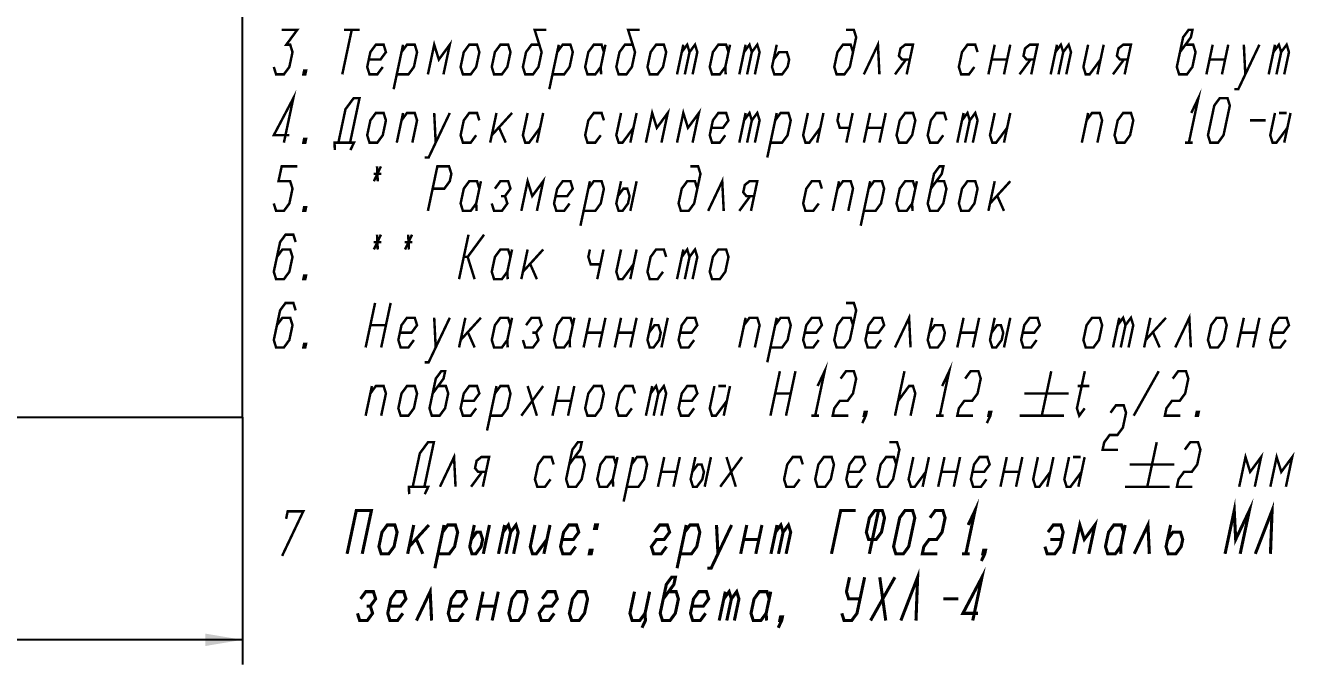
# Model space of a CAD drawing. Header units: millimetres. Extents: x 0 to 297, y 0 to 420.
# Drawn here: x 104 to 206.7, y 60 to 111.7 of the extents above; entities that cross this region are included whole.
import ezdxf

# ---------------------------------------------------------------- set-up
doc = ezdxf.new("R2010")
doc.units = ezdxf.units.MM
doc.header["$LTSCALE"] = 27.377778
doc.layers.get('0').update_dxf_attribs({"linetype": 'CONTINUOUS'})
doc.layers.add('ALL_DIMENSIONS', color=7, linetype='CONTINUOUS')
doc.styles.get("Standard").update_dxf_attribs({"font": 'txt', "width": 0.7})
doc.dimstyles.new('DIMSTYLE_3', dxfattribs={"dimtxt": 3.6, "dimasz": 3, "dimexe": 0.18, "dimexo": 0.0625, "dimgap": 0.09, "dimtad": 1, "dimdec": 4, "dimlfac": 4, "dimdsep": 46, "dimtxsty": 'Standard', "dimblk": '_FILLED', "dimblk1": '_FILLED', "dimblk2": '_FILLED', "dimcen": 0.09, "dimadec": 0, "dimazin": 0, "dimtp": 0.5, "dimtm": 0.5, "dimtfac": 1, "dimtdec": 4, "dimtofl": 0, "dimtmove": 0, "dimatfit": 3, "dimldrblk": '_FILLED', "dimfxl": 1, "dimtolj": 1, "dimarcsym": 0})

# ---------------------------------------------------------------- blocks, each defined once
blk = doc.blocks.new('_FILLED')
at = {"color": 0, "linetype": 'ByBlock'}
blk.add_solid([(0, 0), (-1, 0.167), (-1, -0.167)], dxfattribs=at)
blk = doc.blocks.new('*D6')
at = {"layer": 'ALL_DIMENSIONS', "color": 2, "linetype": 'Continuous'}
for p, q in [((46.6, 80.04), (46.6, 60.04)), ((121.6, 80.04), (121.6, 60.04)), ((46.6, 62.04), (84.1, 62.04)), ((121.6, 62.04), (84.1, 62.04))]:
    blk.add_line(p, q, dxfattribs=at)
at = {"layer": 'ALL_DIMENSIONS', "color": 2, "linetype": 'Continuous', "xscale": 3, "yscale": 3, "zscale": 3, "rotation": 180}
blk.add_blockref('_FILLED', (46.6, 62.04), dxfattribs=at)
at = {"layer": 'ALL_DIMENSIONS', "color": 2, "linetype": 'Continuous', "xscale": 3, "yscale": 3, "zscale": 3}
blk.add_blockref('_FILLED', (121.6, 62.04), dxfattribs=at)

msp = doc.modelspace()

# ---------------------------------------------------------------- linework, layer by layer
at = {"color": 7, "linetype": 'Continuous'}
for p, q in [((121.5967492, 80.0363752), (121.5967492, 155.0363752)), ((46.5967492, 80.0363752), (121.5967492, 80.0363752))]:
    msp.add_line(p, q, dxfattribs=at)
at = {"color": 2, "linetype": 'Continuous'}
for points, const_width in [([(124.7700608, 111.3654959), (126.0300608, 111.3654959), (125.1450043, 110.1654926), (125.4600043, 110.1654926), (125.6474609, 109.5654948), (125.3923893, 108.3654915), (124.9498611, 107.7654937), (124.3198611, 107.7654937), (124.1323893, 108.3654915)], 0.2), ([(130.4400608, 111.3654959), (129.6748611, 107.7654937)], 0.2), ([(129.8100608, 111.3654959), (131.0700608, 111.3654959)], 0.2), ([(145.6200043, 110.1654926), (144.9900043, 110.1654926), (144.5474609, 109.5654948), (144.2923893, 108.3654915), (144.4798611, 107.7654937), (145.1098611, 107.7654937), (145.5523893, 108.3654915), (145.8074609, 109.5654948), (145.2450608, 111.3654959), (146.1900608, 111.3654959)], 0.2), ([(153.1800043, 110.1654926), (152.5500043, 110.1654926), (152.1074609, 109.5654948), (151.8523893, 108.3654915), (152.0398611, 107.7654937), (152.6698611, 107.7654937), (153.1123893, 108.3654915), (153.3674609, 109.5654948), (152.8050608, 111.3654959), (153.7500608, 111.3654959)], 0.2), ([(171.0074609, 109.5654948), (170.8200043, 110.1654926), (170.1900043, 110.1654926), (169.7474609, 109.5654948), (169.4924045, 108.3654915), (169.6798611, 107.7654937), (170.3098611, 107.7654937), (170.7524045, 108.3654915), (171.2625174, 110.7654905), (171.0750608, 111.3654959), (170.4450608, 111.3654959)], 0.2), ([(197.4674609, 109.5654948), (198.3525174, 110.7654905), (198.4800608, 111.3654959), (198.1650608, 111.3654959), (197.7225174, 110.7654905), (197.2124045, 108.3654915), (197.3998611, 107.7654937), (198.0298611, 107.7654937), (198.4724045, 108.3654915), (198.7274609, 109.5654948), (198.5400043, 110.1654926), (197.9100043, 110.1654926)], 0.2), ([(131.8199327, 108.965497), (132.7649327, 108.965497), (133.2074609, 109.5654948), (133.0200043, 110.1654926), (132.3900043, 110.1654926), (131.9474609, 109.5654948), (131.6923893, 108.3654915), (131.8798611, 107.7654937), (132.5098611, 107.7654937), (132.9523893, 108.3654915)], 0.2), ([(133.8297895, 106.5654905), (134.5950043, 110.1654926)], 0.2), ([(134.0848611, 107.7654937), (135.0298611, 107.7654937), (135.4723893, 108.3654915), (135.7274609, 109.5654948), (135.5400043, 110.1654926), (134.9100043, 110.1654926), (134.4674609, 109.5654948)], 0.2), ([(136.6048611, 107.7654937), (137.1150043, 110.1654926), (137.4899327, 108.965497), (138.3750043, 110.1654926), (137.8648611, 107.7654937)], 0.2), ([(139.2523893, 108.3654915), (139.4398611, 107.7654937), (140.0698611, 107.7654937), (140.5123893, 108.3654915), (140.7674609, 109.5654948), (140.5800043, 110.1654926), (139.9500043, 110.1654926), (139.5074609, 109.5654948), (139.2523893, 108.3654915)], 0.2), ([(141.7723893, 108.3654915), (141.9598611, 107.7654937), (142.5898611, 107.7654937), (143.0323893, 108.3654915), (143.2874609, 109.5654948), (143.1000043, 110.1654926), (142.4700043, 110.1654926), (142.0274609, 109.5654948), (141.7723893, 108.3654915)], 0.2), ([(146.4297895, 106.5654905), (147.1950043, 110.1654926)], 0.2), ([(146.6848611, 107.7654937), (147.6298611, 107.7654937), (148.0723893, 108.3654915), (148.3274609, 109.5654948), (148.1400043, 110.1654926), (147.5100043, 110.1654926), (147.0674609, 109.5654948)], 0.2), ([(150.8474609, 109.5654948), (150.6600043, 110.1654926), (150.0300043, 110.1654926), (149.5874609, 109.5654948), (149.3323893, 108.3654915), (149.5198611, 107.7654937), (150.1498611, 107.7654937), (150.5923893, 108.3654915)], 0.2), ([(150.9750043, 110.1654926), (150.5923893, 108.3654915), (150.6223611, 107.7654937)], 0.2), ([(154.3723893, 108.3654915), (154.5598611, 107.7654937), (155.1898611, 107.7654937), (155.6324045, 108.3654915), (155.8874609, 109.5654948), (155.7000043, 110.1654926), (155.0700043, 110.1654926), (154.6274609, 109.5654948), (154.3723893, 108.3654915)], 0.2), ([(156.7648611, 107.7654937), (157.2750043, 110.1654926)], 0.2), ([(157.1474609, 109.5654948), (157.5900043, 110.1654926), (157.7774609, 109.5654948), (157.3948611, 107.7654937)], 0.2), ([(157.7774609, 109.5654948), (158.2200043, 110.1654926), (158.4074609, 109.5654948), (158.0248611, 107.7654937)], 0.2), ([(160.9274609, 109.5654948), (160.7400043, 110.1654926), (160.1100043, 110.1654926), (159.6674609, 109.5654948), (159.4124045, 108.3654915), (159.5998611, 107.7654937), (160.2298611, 107.7654937), (160.6724045, 108.3654915)], 0.2), ([(161.0550043, 110.1654926), (160.6724045, 108.3654915), (160.7023611, 107.7654937)], 0.2), ([(161.8048611, 107.7654937), (162.3150043, 110.1654926)], 0.2), ([(162.1874609, 109.5654948), (162.6300043, 110.1654926), (162.8174609, 109.5654948), (162.4348611, 107.7654937)], 0.2), ([(162.8174609, 109.5654948), (163.2600043, 110.1654926), (163.4474609, 109.5654948), (163.0648611, 107.7654937)], 0.2), ([(164.8350043, 110.1654926), (164.4524045, 108.3654915), (164.6398611, 107.7654937), (165.2698611, 107.7654937), (165.7124045, 108.3654915), (165.8399175, 108.965497), (165.6524609, 109.5654948), (165.0224609, 109.5654948), (164.5799175, 108.965497)], 0.2), ([(171.8848611, 107.7654937), (173.0250043, 110.1654926), (173.1448611, 107.7654937)], 0.2), ([(175.3498611, 107.7654937), (175.8600043, 110.1654926), (175.2300043, 110.1654926), (174.8512326, 109.8654937), (174.7236892, 109.2654959), (174.9749175, 108.965497), (175.6049175, 108.965497)], 0.2), ([(181.0874609, 109.5654948), (180.9000043, 110.1654926), (180.2700043, 110.1654926), (179.8274609, 109.5654948), (179.5724045, 108.3654915), (179.7598611, 107.7654937), (180.3898611, 107.7654937), (180.8324045, 108.3654915)], 0.2), ([(181.9648611, 107.7654937), (182.4750043, 110.1654926)], 0.2), ([(183.7350043, 110.1654926), (183.2248611, 107.7654937)], 0.2), ([(185.4298611, 107.7654937), (185.9400043, 110.1654926), (185.3100043, 110.1654926), (184.9312326, 109.8654937), (184.8036892, 109.2654959), (185.0549175, 108.965497), (185.6849175, 108.965497)], 0.2), ([(187.0048611, 107.7654937), (187.5150043, 110.1654926)], 0.2), ([(187.3874609, 109.5654948), (187.8300043, 110.1654926), (188.0174609, 109.5654948), (187.6348611, 107.7654937)], 0.2), ([(188.0174609, 109.5654948), (188.4600043, 110.1654926), (188.6474609, 109.5654948), (188.2648611, 107.7654937)], 0.2), ([(190.0350043, 110.1654926), (189.6524045, 108.3654915), (189.8398611, 107.7654937), (190.1548611, 107.7654937), (191.0399175, 108.965497)], 0.2), ([(191.2950043, 110.1654926), (190.7848611, 107.7654937)], 0.2), ([(192.9898611, 107.7654937), (193.5000043, 110.1654926), (192.8700043, 110.1654926), (192.4912326, 109.8654937), (192.3636892, 109.2654959), (192.6149175, 108.965497), (193.2449175, 108.965497)], 0.2), ([(199.6048611, 107.7654937), (200.1150043, 110.1654926)], 0.2), ([(201.3750043, 110.1654926), (200.8648611, 107.7654937)], 0.2), ([(201.8698047, 106.5654905), (202.1848047, 106.5654905), (203.8950043, 110.1654926)], 0.2), ([(202.6350043, 110.1654926), (202.7548611, 107.7654937)], 0.2), ([(204.6448611, 107.7654937), (205.1550043, 110.1654926)], 0.2), ([(205.0274609, 109.5654948), (205.4700043, 110.1654926), (205.6574609, 109.5654948), (205.2748611, 107.7654937)], 0.2), ([(205.6574609, 109.5654948), (206.1000043, 110.1654926), (206.2874609, 109.5654948), (205.9048611, 107.7654937)], 0.2), ([(174.4048611, 107.7654937), (175.2899175, 108.965497)], 0.2), ([(182.2199175, 108.965497), (183.4799175, 108.965497)], 0.2), ([(184.4848611, 107.7654937), (185.3699175, 108.965497)], 0.2), ([(192.0448611, 107.7654937), (192.9299175, 108.965497)], 0.2), ([(199.8599175, 108.965497), (201.1199175, 108.965497)], 0.2), ([(126.6823611, 107.7654937), (126.5248611, 107.7654937), (126.5886328, 108.0654926), (126.7461328, 108.0654926), (126.6823611, 107.7654937)], 0.2), ([(124.9498611, 102.2448513), (125.7150608, 105.8448535), (124.1323893, 102.8448568), (125.3923893, 102.8448568)], 0.2), ([(129.3598611, 102.2448513), (129.9337609, 104.9448568), (130.5975608, 105.8448535), (131.0700608, 105.8448535), (130.3048611, 102.2448513)], 0.2), ([(198.3825043, 104.6448579), (198.9525608, 105.8448535), (198.1873611, 102.2448513)], 0.2), ([(199.9198611, 102.2448513), (199.7324045, 102.8448568), (200.2425174, 105.2448557), (200.6850608, 105.8448535), (201.3150608, 105.8448535), (201.5025174, 105.2448557), (200.9924045, 102.8448568), (200.5498611, 102.2448513), (199.9198611, 102.2448513)], 0.2), ([(154.2448611, 102.2448513), (154.7550043, 104.6448579), (155.1299175, 103.4448546), (156.0150043, 104.6448579), (155.5048611, 102.2448513)], 0.2), ([(156.7648611, 102.2448513), (157.2750043, 104.6448579), (157.6499175, 103.4448546), (158.5350043, 104.6448579), (158.0248611, 102.2448513)], 0.2), ([(162.1874609, 104.0448524), (162.6300043, 104.6448579), (162.8174609, 104.0448524), (162.4348611, 102.2448513)], 0.2), ([(162.8174609, 104.0448524), (163.2600043, 104.6448579), (163.4474609, 104.0448524), (163.0648611, 102.2448513)], 0.2), ([(179.8274609, 104.0448524), (180.2700043, 104.6448579), (180.4574609, 104.0448524), (180.0748611, 102.2448513)], 0.2), ([(180.4574609, 104.0448524), (180.9000043, 104.6448579), (181.0874609, 104.0448524), (180.7048611, 102.2448513)], 0.2), ([(131.6923893, 102.8448568), (131.8798611, 102.2448513), (132.5098611, 102.2448513), (132.9523893, 102.8448568), (133.2074609, 104.0448524), (133.0200043, 104.6448579), (132.3900043, 104.6448579), (131.9474609, 104.0448524), (131.6923893, 102.8448568)], 0.2), ([(134.0848611, 102.2448513), (134.5950043, 104.6448579)], 0.2), ([(134.4674609, 104.0448524), (134.9100043, 104.6448579), (135.5400043, 104.6448579), (135.7274609, 104.0448524), (135.3448611, 102.2448513)], 0.2), ([(136.3497895, 101.0448557), (136.6647895, 101.0448557), (138.3750043, 104.6448579)], 0.2), ([(137.1150043, 104.6448579), (137.2348611, 102.2448513)], 0.2), ([(140.7674609, 104.0448524), (140.5800043, 104.6448579), (139.9500043, 104.6448579), (139.5074609, 104.0448524), (139.2523893, 102.8448568), (139.4398611, 102.2448513), (140.0698611, 102.2448513), (140.5123893, 102.8448568)], 0.2), ([(142.1550043, 104.6448579), (141.6448611, 102.2448513)], 0.2), ([(141.7723893, 102.8448568), (143.4150043, 104.6448579)], 0.2), ([(144.6750043, 104.6448579), (144.2923893, 102.8448568), (144.4798611, 102.2448513), (144.7948611, 102.2448513), (145.6799327, 103.4448546)], 0.2), ([(145.9350043, 104.6448579), (145.4248611, 102.2448513)], 0.2), ([(150.8474609, 104.0448524), (150.6600043, 104.6448579), (150.0300043, 104.6448579), (149.5874609, 104.0448524), (149.3323893, 102.8448568), (149.5198611, 102.2448513), (150.1498611, 102.2448513), (150.5923893, 102.8448568)], 0.2), ([(152.2350043, 104.6448579), (151.8523893, 102.8448568), (152.0398611, 102.2448513), (152.3548611, 102.2448513), (153.2399327, 103.4448546)], 0.2), ([(153.4950043, 104.6448579), (152.9848611, 102.2448513)], 0.2), ([(159.5399175, 103.4448546), (160.4849175, 103.4448546), (160.9274609, 104.0448524), (160.7400043, 104.6448579), (160.1100043, 104.6448579), (159.6674609, 104.0448524), (159.4124045, 102.8448568), (159.5998611, 102.2448513), (160.2298611, 102.2448513), (160.6724045, 102.8448568)], 0.2), ([(161.8048611, 102.2448513), (162.3150043, 104.6448579)], 0.2), ([(164.0698047, 101.0448557), (164.8350043, 104.6448579)], 0.2), ([(164.3248611, 102.2448513), (165.2698611, 102.2448513), (165.7124045, 102.8448568), (165.9674609, 104.0448524), (165.7800043, 104.6448579), (165.1500043, 104.6448579), (164.7074609, 104.0448524)], 0.2), ([(167.3550043, 104.6448579), (166.9724045, 102.8448568), (167.1598611, 102.2448513), (167.4748611, 102.2448513), (168.3599175, 103.4448546)], 0.2), ([(168.6150043, 104.6448579), (168.1048611, 102.2448513)], 0.2), ([(169.8750043, 104.6448579), (169.7474609, 104.0448524), (169.9349175, 103.4448546), (170.7224175, 103.4448546)], 0.2), ([(170.9775043, 104.6448579), (170.4673611, 102.2448513)], 0.2), ([(171.8848611, 102.2448513), (172.3950043, 104.6448579)], 0.2), ([(173.6550043, 104.6448579), (173.1448611, 102.2448513)], 0.2), ([(174.5324045, 102.8448568), (174.7198611, 102.2448513), (175.3498611, 102.2448513), (175.7924045, 102.8448568), (176.0474609, 104.0448524), (175.8600043, 104.6448579), (175.2300043, 104.6448579), (174.7874609, 104.0448524), (174.5324045, 102.8448568)], 0.2), ([(178.5674609, 104.0448524), (178.3800043, 104.6448579), (177.7500043, 104.6448579), (177.3074609, 104.0448524), (177.0524045, 102.8448568), (177.2398611, 102.2448513), (177.8698611, 102.2448513), (178.3124045, 102.8448568)], 0.2), ([(179.4448611, 102.2448513), (179.9550043, 104.6448579)], 0.2), ([(182.4750043, 104.6448579), (182.0924045, 102.8448568), (182.2798611, 102.2448513), (182.5948611, 102.2448513), (183.4799175, 103.4448546)], 0.2), ([(183.7350043, 104.6448579), (183.2248611, 102.2448513)], 0.2), ([(189.5248611, 102.2448513), (190.0350043, 104.6448579)], 0.2), ([(189.9074609, 104.0448524), (190.3500043, 104.6448579), (190.9800043, 104.6448579), (191.1674609, 104.0448524), (190.7848611, 102.2448513)], 0.2), ([(192.1724045, 102.8448568), (192.3598611, 102.2448513), (192.9898611, 102.2448513), (193.4324045, 102.8448568), (193.6874609, 104.0448524), (193.5000043, 104.6448579), (192.8700043, 104.6448579), (192.4274609, 104.0448524), (192.1724045, 102.8448568)], 0.2), ([(203.1374609, 104.0448524), (204.3974609, 104.0448524)], 0.2), ([(205.1550043, 104.6448579), (204.7724045, 102.8448568), (204.9598611, 102.2448513), (205.2748611, 102.2448513), (206.1599175, 103.4448546)], 0.2), ([(205.4700043, 104.6448579), (206.1000043, 104.6448579)], 0.2), ([(206.4150043, 104.6448579), (205.9048611, 102.2448513)], 0.2), ([(142.3724327, 103.4448546), (142.9048611, 102.2448513)], 0.2), ([(172.1399175, 103.4448546), (173.3999175, 103.4448546)], 0.2), ([(126.6823611, 102.2448513), (126.5248611, 102.2448513), (126.5886328, 102.5448579), (126.7461328, 102.5448579), (126.6823611, 102.2448513)], 0.2), ([(129.0748329, 101.6448535), (129.0448611, 102.2448513), (130.6198611, 102.2448513), (130.3348329, 101.6448535)], 0.2), ([(197.8723611, 102.2448513), (198.5023611, 102.2448513)], 0.2), ([(124.1323893, 97.3242144), (124.3198611, 96.7242166), (124.9498611, 96.7242166), (125.3923893, 97.3242144), (125.6474609, 98.5242177), (125.4600043, 99.1242155), (124.5150043, 99.1242155), (124.7700608, 100.3242188), (126.0300608, 100.3242188)], 0.2), ([(132.2025326, 99.7242133), (132.8325326, 99.7242133)], 0.2), ([(132.8025608, 100.3242188), (132.2325043, 99.1242155)], 0.2), ([(132.4875608, 100.3242188), (132.5475043, 99.1242155)], 0.2), ([(136.6048611, 96.7242166), (137.3700608, 100.3242188), (138.3150608, 100.3242188), (138.5025326, 99.7242133), (138.3750043, 99.1242155), (137.9324609, 98.5242177), (136.9874609, 98.5242177)], 0.2), ([(158.4074609, 98.5242177), (158.2200043, 99.1242155), (157.5900043, 99.1242155), (157.1474609, 98.5242177), (156.8924045, 97.3242144), (157.0798611, 96.7242166), (157.7098611, 96.7242166), (158.1524045, 97.3242144), (158.6625174, 99.7242133), (158.4750608, 100.3242188), (157.8450608, 100.3242188)], 0.2), ([(177.3074609, 98.5242177), (178.1925174, 99.7242133), (178.3200608, 100.3242188), (178.0050608, 100.3242188), (177.5625174, 99.7242133), (177.0524045, 97.3242144), (177.2398611, 96.7242166), (177.8698611, 96.7242166), (178.3124045, 97.3242144), (178.5674609, 98.5242177), (178.3800043, 99.1242155), (177.7500043, 99.1242155)], 0.2), ([(140.7674609, 98.5242177), (140.5800043, 99.1242155), (139.9500043, 99.1242155), (139.5074609, 98.5242177), (139.2523893, 97.3242144), (139.4398611, 96.7242166), (140.0698611, 96.7242166), (140.5123893, 97.3242144)], 0.2), ([(140.8950043, 99.1242155), (140.5123893, 97.3242144), (140.5423611, 96.7242166)], 0.2), ([(141.7723893, 97.3242144), (141.9598611, 96.7242166), (142.5898611, 96.7242166), (143.0323893, 97.3242144), (142.8449327, 97.9242122), (143.2874609, 98.5242177), (143.1000043, 99.1242155), (142.4700043, 99.1242155), (142.0274609, 98.5242177)], 0.2), ([(144.1648611, 96.7242166), (144.6750043, 99.1242155), (145.0499327, 97.9242122), (145.9350043, 99.1242155), (145.4248611, 96.7242166)], 0.2), ([(146.9399327, 97.9242122), (147.8849327, 97.9242122), (148.3274609, 98.5242177), (148.1400043, 99.1242155), (147.5100043, 99.1242155), (147.0674609, 98.5242177), (146.8123893, 97.3242144), (146.9998611, 96.7242166), (147.6298611, 96.7242166), (148.0723893, 97.3242144)], 0.2), ([(148.9497895, 95.5242133), (149.7150043, 99.1242155)], 0.2), ([(149.2048611, 96.7242166), (150.1498611, 96.7242166), (150.5923893, 97.3242144), (150.8474609, 98.5242177), (150.6600043, 99.1242155), (150.0300043, 99.1242155), (149.5874609, 98.5242177)], 0.2), ([(152.2350043, 99.1242155), (151.8523893, 97.3242144), (152.0398611, 96.7242166), (152.3548611, 96.7242166), (152.7973893, 97.3242144), (152.9249327, 97.9242122), (152.7374609, 98.5242177), (152.4224609, 98.5242177), (151.9799327, 97.9242122)], 0.2), ([(153.4950043, 99.1242155), (152.9848611, 96.7242166)], 0.2), ([(159.2848611, 96.7242166), (160.4250043, 99.1242155), (160.5448611, 96.7242166)], 0.2), ([(162.7498611, 96.7242166), (163.2600043, 99.1242155), (162.6300043, 99.1242155), (162.2512326, 98.8242166), (162.1236892, 98.2242188), (162.3749175, 97.9242122), (163.0049175, 97.9242122)], 0.2), ([(168.4874609, 98.5242177), (168.3000043, 99.1242155), (167.6700043, 99.1242155), (167.2274609, 98.5242177), (166.9724045, 97.3242144), (167.1598611, 96.7242166), (167.7898611, 96.7242166), (168.2324045, 97.3242144)], 0.2), ([(169.3648611, 96.7242166), (169.8750043, 99.1242155)], 0.2), ([(169.7474609, 98.5242177), (170.1900043, 99.1242155), (170.8200043, 99.1242155), (171.0074609, 98.5242177), (170.6248611, 96.7242166)], 0.2), ([(171.6298047, 95.5242133), (172.3950043, 99.1242155)], 0.2), ([(171.8848611, 96.7242166), (172.8298611, 96.7242166), (173.2724045, 97.3242144), (173.5274609, 98.5242177), (173.3400043, 99.1242155), (172.7100043, 99.1242155), (172.2674609, 98.5242177)], 0.2), ([(176.0474609, 98.5242177), (175.8600043, 99.1242155), (175.2300043, 99.1242155), (174.7874609, 98.5242177), (174.5324045, 97.3242144), (174.7198611, 96.7242166), (175.3498611, 96.7242166), (175.7924045, 97.3242144)], 0.2), ([(176.1750043, 99.1242155), (175.7924045, 97.3242144), (175.8223611, 96.7242166)], 0.2), ([(179.5724045, 97.3242144), (179.7598611, 96.7242166), (180.3898611, 96.7242166), (180.8324045, 97.3242144), (181.0874609, 98.5242177), (180.9000043, 99.1242155), (180.2700043, 99.1242155), (179.8274609, 98.5242177), (179.5724045, 97.3242144)], 0.2), ([(182.4750043, 99.1242155), (181.9648611, 96.7242166)], 0.2), ([(182.0924045, 97.3242144), (183.7350043, 99.1242155)], 0.2), ([(142.5299327, 97.9242122), (142.8449327, 97.9242122)], 0.2), ([(161.8048611, 96.7242166), (162.6899175, 97.9242122)], 0.2), ([(182.6924175, 97.9242122), (183.2248611, 96.7242166)], 0.2), ([(126.6823611, 96.7242166), (126.5248611, 96.7242166), (126.5886328, 97.0242155), (126.7461328, 97.0242155), (126.6823611, 96.7242166)], 0.2), ([(125.9025326, 94.2035786), (125.7150608, 94.8035764), (125.0850608, 94.8035764), (124.6425326, 94.2035786), (124.1323893, 91.803572), (124.3198611, 91.2035742), (124.9498611, 91.2035742), (125.3923893, 91.803572), (125.6474609, 93.0035753), (125.4600043, 93.6035731), (124.8300043, 93.6035731), (124.3874609, 93.0035753)], 0.2), ([(132.8025608, 94.8035764), (132.2325043, 93.6035731)], 0.2), ([(132.4875608, 94.8035764), (132.5475043, 93.6035731)], 0.2), ([(135.3225608, 94.8035764), (134.7525043, 93.6035731)], 0.2), ([(135.0075608, 94.8035764), (135.0675043, 93.6035731)], 0.2), ([(139.1248611, 91.2035742), (139.8900608, 94.8035764)], 0.2), ([(139.5074609, 93.0035753), (139.8224609, 93.0035753), (141.1500608, 94.8035764)], 0.2), ([(132.2025326, 94.2035786), (132.8325326, 94.2035786)], 0.2), ([(134.7225326, 94.2035786), (135.3525326, 94.2035786)], 0.2), ([(143.2874609, 93.0035753), (143.1000043, 93.6035731), (142.4700043, 93.6035731), (142.0274609, 93.0035753), (141.7723893, 91.803572), (141.9598611, 91.2035742), (142.5898611, 91.2035742), (143.0323893, 91.803572)], 0.2), ([(143.4150043, 93.6035731), (143.0323893, 91.803572), (143.0623611, 91.2035742)], 0.2), ([(144.6750043, 93.6035731), (144.1648611, 91.2035742)], 0.2), ([(144.2923893, 91.803572), (145.9350043, 93.6035731)], 0.2), ([(149.7150043, 93.6035731), (149.5874609, 93.0035753), (149.7749327, 92.4035775), (150.5624327, 92.4035775)], 0.2), ([(150.8175043, 93.6035731), (150.3073611, 91.2035742)], 0.2), ([(152.2350043, 93.6035731), (151.8523893, 91.803572), (152.0398611, 91.2035742), (152.3548611, 91.2035742), (153.2399327, 92.4035775)], 0.2), ([(153.4950043, 93.6035731), (152.9848611, 91.2035742)], 0.2), ([(155.8874609, 93.0035753), (155.7000043, 93.6035731), (155.0700043, 93.6035731), (154.6274609, 93.0035753), (154.3723893, 91.803572), (154.5598611, 91.2035742), (155.1898611, 91.2035742), (155.6324045, 91.803572)], 0.2), ([(156.7648611, 91.2035742), (157.2750043, 93.6035731)], 0.2), ([(157.1474609, 93.0035753), (157.5900043, 93.6035731), (157.7774609, 93.0035753), (157.3948611, 91.2035742)], 0.2), ([(157.7774609, 93.0035753), (158.2200043, 93.6035731), (158.4074609, 93.0035753), (158.0248611, 91.2035742)], 0.2), ([(159.4124045, 91.803572), (159.5998611, 91.2035742), (160.2298611, 91.2035742), (160.6724045, 91.803572), (160.9274609, 93.0035753), (160.7400043, 93.6035731), (160.1100043, 93.6035731), (159.6674609, 93.0035753), (159.4124045, 91.803572)], 0.2), ([(140.3848611, 91.2035742), (139.8224609, 93.0035753)], 0.2), ([(144.8924327, 92.4035775), (145.4248611, 91.2035742)], 0.2), ([(126.6823611, 91.2035742), (126.5248611, 91.2035742), (126.5886328, 91.5035731), (126.7461328, 91.5035731), (126.6823611, 91.2035742)], 0.2), ([(125.9025326, 88.6829362), (125.7150608, 89.282934), (125.0850608, 89.282934), (124.6425326, 88.6829362), (124.1323893, 86.2829373), (124.3198611, 85.6829395), (124.9498611, 85.6829395), (125.3923893, 86.2829373), (125.6474609, 87.4829329), (125.4600043, 88.0829384), (124.8300043, 88.0829384), (124.3874609, 87.4829329)], 0.2), ([(131.5648611, 85.6829395), (132.3300608, 89.282934)], 0.2), ([(133.5900608, 89.282934), (132.8248611, 85.6829395)], 0.2), ([(171.0074609, 87.4829329), (170.8200043, 88.0829384), (170.1900043, 88.0829384), (169.7474609, 87.4829329), (169.4924045, 86.2829373), (169.6798611, 85.6829395), (170.3098611, 85.6829395), (170.7524045, 86.2829373), (171.2625174, 88.6829362), (171.0750608, 89.282934), (170.4450608, 89.282934)], 0.2), ([(174.4048611, 85.6829395), (175.5450043, 88.0829384), (175.6648611, 85.6829395)], 0.2), ([(197.0848611, 85.6829395), (198.2250043, 88.0829384), (198.3448611, 85.6829395)], 0.2), ([(131.9474609, 87.4829329), (133.2074609, 87.4829329)], 0.2), ([(134.3399327, 86.8829351), (135.2849327, 86.8829351), (135.7274609, 87.4829329), (135.5400043, 88.0829384), (134.9100043, 88.0829384), (134.4674609, 87.4829329), (134.2123893, 86.2829373), (134.3998611, 85.6829395), (135.0298611, 85.6829395), (135.4723893, 86.2829373)], 0.2), ([(136.3497895, 84.4829362), (136.6647895, 84.4829362), (138.3750043, 88.0829384)], 0.2), ([(137.1150043, 88.0829384), (137.2348611, 85.6829395)], 0.2), ([(139.6350043, 88.0829384), (139.1248611, 85.6829395)], 0.2), ([(139.2523893, 86.2829373), (140.8950043, 88.0829384)], 0.2), ([(143.2874609, 87.4829329), (143.1000043, 88.0829384), (142.4700043, 88.0829384), (142.0274609, 87.4829329), (141.7723893, 86.2829373), (141.9598611, 85.6829395), (142.5898611, 85.6829395), (143.0323893, 86.2829373)], 0.2), ([(143.4150043, 88.0829384), (143.0323893, 86.2829373), (143.0623611, 85.6829395)], 0.2), ([(144.2923893, 86.2829373), (144.4798611, 85.6829395), (145.1098611, 85.6829395), (145.5523893, 86.2829373), (145.3649327, 86.8829351), (145.8074609, 87.4829329), (145.6200043, 88.0829384), (144.9900043, 88.0829384), (144.5474609, 87.4829329)], 0.2), ([(148.3274609, 87.4829329), (148.1400043, 88.0829384), (147.5100043, 88.0829384), (147.0674609, 87.4829329), (146.8123893, 86.2829373), (146.9998611, 85.6829395), (147.6298611, 85.6829395), (148.0723893, 86.2829373)], 0.2), ([(148.4550043, 88.0829384), (148.0723893, 86.2829373), (148.1023611, 85.6829395)], 0.2), ([(149.2048611, 85.6829395), (149.7150043, 88.0829384)], 0.2), ([(150.9750043, 88.0829384), (150.4648611, 85.6829395)], 0.2), ([(151.7248611, 85.6829395), (152.2350043, 88.0829384)], 0.2), ([(153.4950043, 88.0829384), (152.9848611, 85.6829395)], 0.2), ([(154.7550043, 88.0829384), (154.3723893, 86.2829373), (154.5598611, 85.6829395), (154.8748611, 85.6829395), (155.3174045, 86.2829373), (155.4449175, 86.8829351), (155.2574609, 87.4829329), (154.9424609, 87.4829329), (154.4999175, 86.8829351)], 0.2), ([(156.0150043, 88.0829384), (155.5048611, 85.6829395)], 0.2), ([(157.0199175, 86.8829351), (157.9649175, 86.8829351), (158.4074609, 87.4829329), (158.2200043, 88.0829384), (157.5900043, 88.0829384), (157.1474609, 87.4829329), (156.8924045, 86.2829373), (157.0798611, 85.6829395), (157.7098611, 85.6829395), (158.1524045, 86.2829373)], 0.2), ([(161.8048611, 85.6829395), (162.3150043, 88.0829384)], 0.2), ([(162.1874609, 87.4829329), (162.6300043, 88.0829384), (163.2600043, 88.0829384), (163.4474609, 87.4829329), (163.0648611, 85.6829395)], 0.2), ([(164.0698047, 84.4829362), (164.8350043, 88.0829384)], 0.2), ([(164.3248611, 85.6829395), (165.2698611, 85.6829395), (165.7124045, 86.2829373), (165.9674609, 87.4829329), (165.7800043, 88.0829384), (165.1500043, 88.0829384), (164.7074609, 87.4829329)], 0.2), ([(167.0999175, 86.8829351), (168.0449175, 86.8829351), (168.4874609, 87.4829329), (168.3000043, 88.0829384), (167.6700043, 88.0829384), (167.2274609, 87.4829329), (166.9724045, 86.2829373), (167.1598611, 85.6829395), (167.7898611, 85.6829395), (168.2324045, 86.2829373)], 0.2), ([(172.1399175, 86.8829351), (173.0849175, 86.8829351), (173.5274609, 87.4829329), (173.3400043, 88.0829384), (172.7100043, 88.0829384), (172.2674609, 87.4829329), (172.0124045, 86.2829373), (172.1998611, 85.6829395), (172.8298611, 85.6829395), (173.2724045, 86.2829373)], 0.2), ([(177.4350043, 88.0829384), (177.0524045, 86.2829373), (177.2398611, 85.6829395), (177.8698611, 85.6829395), (178.3124045, 86.2829373), (178.4399175, 86.8829351), (178.2524609, 87.4829329), (177.6224609, 87.4829329), (177.1799175, 86.8829351)], 0.2), ([(179.4448611, 85.6829395), (179.9550043, 88.0829384)], 0.2), ([(181.2150043, 88.0829384), (180.7048611, 85.6829395)], 0.2), ([(182.4750043, 88.0829384), (182.0924045, 86.2829373), (182.2798611, 85.6829395), (182.5948611, 85.6829395), (183.0374045, 86.2829373), (183.1649175, 86.8829351), (182.9774609, 87.4829329), (182.6624609, 87.4829329), (182.2199175, 86.8829351)], 0.2), ([(183.7350043, 88.0829384), (183.2248611, 85.6829395)], 0.2), ([(184.7399175, 86.8829351), (185.6849175, 86.8829351), (186.1274609, 87.4829329), (185.9400043, 88.0829384), (185.3100043, 88.0829384), (184.8674609, 87.4829329), (184.6124045, 86.2829373), (184.7998611, 85.6829395), (185.4298611, 85.6829395), (185.8724045, 86.2829373)], 0.2), ([(189.6524045, 86.2829373), (189.8398611, 85.6829395), (190.4698611, 85.6829395), (190.9124045, 86.2829373), (191.1674609, 87.4829329), (190.9800043, 88.0829384), (190.3500043, 88.0829384), (189.9074609, 87.4829329), (189.6524045, 86.2829373)], 0.2), ([(192.0448611, 85.6829395), (192.5550043, 88.0829384)], 0.2), ([(192.4274609, 87.4829329), (192.8700043, 88.0829384), (193.0574609, 87.4829329), (192.6748611, 85.6829395)], 0.2), ([(193.0574609, 87.4829329), (193.5000043, 88.0829384), (193.6874609, 87.4829329), (193.3048611, 85.6829395)], 0.2), ([(195.0750043, 88.0829384), (194.5648611, 85.6829395)], 0.2), ([(194.6924045, 86.2829373), (196.3350043, 88.0829384)], 0.2), ([(199.7324045, 86.2829373), (199.9198611, 85.6829395), (200.5498611, 85.6829395), (200.9924045, 86.2829373), (201.2474609, 87.4829329), (201.0600043, 88.0829384), (200.4300043, 88.0829384), (199.9874609, 87.4829329), (199.7324045, 86.2829373)], 0.2), ([(202.1248611, 85.6829395), (202.6350043, 88.0829384)], 0.2), ([(203.8950043, 88.0829384), (203.3848611, 85.6829395)], 0.2), ([(204.8999175, 86.8829351), (205.8449175, 86.8829351), (206.2874609, 87.4829329), (206.1000043, 88.0829384), (205.4700043, 88.0829384), (205.0274609, 87.4829329), (204.7724045, 86.2829373), (204.9598611, 85.6829395), (205.5898611, 85.6829395), (206.0324045, 86.2829373)], 0.2), ([(139.8524327, 86.8829351), (140.3848611, 85.6829395)], 0.2), ([(145.0499327, 86.8829351), (145.3649327, 86.8829351)], 0.2), ([(149.4599327, 86.8829351), (150.7199327, 86.8829351)], 0.2), ([(151.9799327, 86.8829351), (153.2399327, 86.8829351)], 0.2), ([(179.6999175, 86.8829351), (180.9599175, 86.8829351)], 0.2), ([(195.2924175, 86.8829351), (195.8248611, 85.6829395)], 0.2), ([(202.3799175, 86.8829351), (203.6399175, 86.8829351)], 0.2), ([(126.6823611, 85.6829395), (126.5248611, 85.6829395), (126.5886328, 85.9829384), (126.7461328, 85.9829384), (126.6823611, 85.6829395)], 0.2), ([(168.1425043, 82.562296), (168.7125608, 83.7622993), (167.9473611, 80.1622971)], 0.2), ([(178.2225043, 82.562296), (178.7925608, 83.7622993), (178.0273611, 80.1622971)], 0.2), ([(136.9874609, 81.9622982), (137.8725326, 83.1622938), (138.0000608, 83.7622993), (137.6850608, 83.7622993), (137.2425326, 83.1622938), (136.7323893, 80.7622949), (136.9198611, 80.1622971), (137.5498611, 80.1622971), (137.9923893, 80.7622949), (138.2474609, 81.9622982), (138.0600043, 82.562296), (137.4300043, 82.562296)], 0.2), ([(164.3248611, 80.1622971), (165.0900608, 83.7622993)], 0.2), ([(166.3500608, 83.7622993), (165.5848611, 80.1622971)], 0.2), ([(170.0025174, 83.1622938), (170.4450608, 83.7622993), (171.0750608, 83.7622993), (171.2625174, 83.1622938), (171.0074609, 81.9622982), (170.5649175, 81.3623003), (169.9349175, 81.3623003), (169.4924045, 80.7622949), (169.3648611, 80.1622971), (170.6248611, 80.1622971)], 0.2), ([(175.1700608, 83.7622993), (174.4048611, 80.1622971)], 0.2), ([(180.0825174, 83.1622938), (180.5250608, 83.7622993), (181.1550608, 83.7622993), (181.3425174, 83.1622938), (181.0874609, 81.9622982), (180.6449175, 81.3623003), (180.0149175, 81.3623003), (179.5724045, 80.7622949), (179.4448611, 80.1622971), (180.7048611, 80.1622971)], 0.2), ([(187.0500694, 83.7622993), (186.2848698, 80.1622971)], 0.2), ([(189.7650608, 83.7622993), (189.1274045, 80.7622949), (189.3148611, 80.1622971), (189.7574045, 80.7622949)], 0.2), ([(193.7248611, 80.1622971), (195.7500608, 83.7622993)], 0.2), ([(196.8825174, 83.1622938), (197.3250608, 83.7622993), (197.9550608, 83.7622993), (198.1425174, 83.1622938), (197.8874609, 81.9622982), (197.4449175, 81.3623003), (196.8149175, 81.3623003), (196.3724045, 80.7622949), (196.2448611, 80.1622971), (197.5048611, 80.1622971)], 0.2), ([(131.5648611, 80.1622971), (132.0750043, 82.562296)], 0.2), ([(131.9474609, 81.9622982), (132.3900043, 82.562296), (133.0200043, 82.562296), (133.2074609, 81.9622982), (132.8248611, 80.1622971)], 0.2), ([(134.2123893, 80.7622949), (134.3998611, 80.1622971), (135.0298611, 80.1622971), (135.4723893, 80.7622949), (135.7274609, 81.9622982), (135.5400043, 82.562296), (134.9100043, 82.562296), (134.4674609, 81.9622982), (134.2123893, 80.7622949)], 0.2), ([(139.3799327, 81.3623003), (140.3249327, 81.3623003), (140.7674609, 81.9622982), (140.5800043, 82.562296), (139.9500043, 82.562296), (139.5074609, 81.9622982), (139.2523893, 80.7622949), (139.4398611, 80.1622971), (140.0698611, 80.1622971), (140.5123893, 80.7622949)], 0.2), ([(141.3897895, 78.9622938), (142.1550043, 82.562296)], 0.2), ([(141.6448611, 80.1622971), (142.5898611, 80.1622971), (143.0323893, 80.7622949), (143.2874609, 81.9622982), (143.1000043, 82.562296), (142.4700043, 82.562296), (142.0274609, 81.9622982)], 0.2), ([(144.1648611, 80.1622971), (145.9350043, 82.562296)], 0.2), ([(144.6750043, 82.562296), (145.4248611, 80.1622971)], 0.2), ([(146.6848611, 80.1622971), (147.1950043, 82.562296)], 0.2), ([(148.4550043, 82.562296), (147.9448611, 80.1622971)], 0.2), ([(149.3323893, 80.7622949), (149.5198611, 80.1622971), (150.1498611, 80.1622971), (150.5923893, 80.7622949), (150.8474609, 81.9622982), (150.6600043, 82.562296), (150.0300043, 82.562296), (149.5874609, 81.9622982), (149.3323893, 80.7622949)], 0.2), ([(153.3674609, 81.9622982), (153.1800043, 82.562296), (152.5500043, 82.562296), (152.1074609, 81.9622982), (151.8523893, 80.7622949), (152.0398611, 80.1622971), (152.6698611, 80.1622971), (153.1123893, 80.7622949)], 0.2), ([(154.2448611, 80.1622971), (154.7550043, 82.562296)], 0.2), ([(154.6274609, 81.9622982), (155.0700043, 82.562296), (155.2574609, 81.9622982), (154.8748611, 80.1622971)], 0.2), ([(155.2574609, 81.9622982), (155.7000043, 82.562296), (155.8874609, 81.9622982), (155.5048611, 80.1622971)], 0.2), ([(157.0199175, 81.3623003), (157.9649175, 81.3623003), (158.4074609, 81.9622982), (158.2200043, 82.562296), (157.5900043, 82.562296), (157.1474609, 81.9622982), (156.8924045, 80.7622949), (157.0798611, 80.1622971), (157.7098611, 80.1622971), (158.1524045, 80.7622949)], 0.2), ([(159.7950043, 82.562296), (159.4124045, 80.7622949), (159.5998611, 80.1622971), (159.9148611, 80.1622971), (160.7999175, 81.3623003)], 0.2), ([(160.1100043, 82.562296), (160.7400043, 82.562296)], 0.2), ([(161.0550043, 82.562296), (160.5448611, 80.1622971)], 0.2), ([(174.6599175, 81.3623003), (175.5450043, 82.562296), (175.8600043, 82.562296), (176.0474609, 81.9622982), (175.6648611, 80.1622971)], 0.2), ([(189.1950043, 82.562296), (190.1400043, 82.562296)], 0.2), ([(146.9399327, 81.3623003), (148.1999327, 81.3623003)], 0.2), ([(164.7074609, 81.9622982), (165.9674609, 81.9622982)], 0.2), ([(184.8674609, 81.9622982), (188.4674783, 81.9622982)], 0.2), ([(167.6323611, 80.1622971), (168.2623611, 80.1622971)], 0.2), ([(172.0423611, 80.1622971), (171.8848611, 80.1622971), (171.9486328, 80.462296), (172.1061328, 80.462296), (172.0423611, 80.1622971), (171.7573177, 79.5622993)], 0.2), ([(177.7123611, 80.1622971), (178.3423611, 80.1622971)], 0.2), ([(182.1223611, 80.1622971), (181.9648611, 80.1622971), (182.0286328, 80.462296), (182.1861328, 80.462296), (182.1223611, 80.1622971), (181.8373177, 79.5622993)], 0.2), ([(184.4848611, 80.1622971), (188.0848481, 80.1622971)], 0.2), ([(191.8425174, 80.4019803), (192.2850608, 81.0019781), (192.9150608, 81.0019781), (193.1025174, 80.4019803), (192.8474609, 79.201977), (192.4049175, 78.6019792), (191.7749175, 78.6019792), (191.3324045, 78.0019813), (191.2048611, 77.4019759), (192.4648611, 77.4019759)], 0.2), ([(198.9223611, 80.1622971), (198.7648611, 80.1622971), (198.8286328, 80.462296), (198.9861328, 80.462296), (198.9223611, 80.1622971)], 0.2), ([(135.3760461, 74.4190914), (135.9499459, 77.1190892), (136.6137458, 78.019086), (137.0862458, 78.019086), (136.3210461, 74.4190914)], 0.2), ([(148.043646, 76.2190925), (148.9287176, 77.4190882), (149.0562458, 78.019086), (148.7412458, 78.019086), (148.2987176, 77.4190882), (147.7885744, 75.0190892), (147.9760461, 74.4190914), (148.6060461, 74.4190914), (149.0485744, 75.0190892), (149.303646, 76.2190925), (149.1161894, 76.8190903), (148.4861894, 76.8190903)], 0.2), ([(174.503646, 76.2190925), (174.3161894, 76.8190903), (173.6861894, 76.8190903), (173.243646, 76.2190925), (172.9885895, 75.0190892), (173.1760461, 74.4190914), (173.8060461, 74.4190914), (174.2485895, 75.0190892), (174.7587024, 77.4190882), (174.5712458, 78.019086), (173.9412458, 78.019086)], 0.2), ([(195.5862545, 78.019086), (194.8210548, 74.4190914)], 0.2), ([(197.8587024, 77.4190882), (198.3012458, 78.019086), (198.9312458, 78.019086), (199.1187024, 77.4190882), (198.863646, 76.2190925), (198.4211026, 75.6190871), (197.7911026, 75.6190871), (197.3485895, 75.0190892), (197.2210461, 74.4190914), (198.4810461, 74.4190914)], 0.2), ([(137.5810461, 74.4190914), (138.7211894, 76.8190903), (138.8410461, 74.4190914)], 0.2), ([(202.2610461, 74.4190914), (202.7711894, 76.8190903), (203.1461026, 75.6190871), (204.0311894, 76.8190903), (203.5210461, 74.4190914)], 0.2), ([(204.7810461, 74.4190914), (205.2911894, 76.8190903), (205.6661026, 75.6190871), (206.5511894, 76.8190903), (206.0410461, 74.4190914)], 0.2), ([(141.0460461, 74.4190914), (141.5561894, 76.8190903), (140.9261894, 76.8190903), (140.5474177, 76.5190914), (140.4198895, 75.919086), (140.6711178, 75.6190871), (141.3011178, 75.6190871)], 0.2), ([(146.783646, 76.2190925), (146.5961894, 76.8190903), (145.9661894, 76.8190903), (145.523646, 76.2190925), (145.2685744, 75.0190892), (145.4560461, 74.4190914), (146.0860461, 74.4190914), (146.5285744, 75.0190892)], 0.2), ([(151.823646, 76.2190925), (151.6361894, 76.8190903), (151.0061894, 76.8190903), (150.563646, 76.2190925), (150.3085744, 75.0190892), (150.4960461, 74.4190914), (151.1260461, 74.4190914), (151.5685744, 75.0190892)], 0.2), ([(151.9511894, 76.8190903), (151.5685744, 75.0190892), (151.5985461, 74.4190914)], 0.2), ([(152.4459745, 73.2190882), (153.2111894, 76.8190903)], 0.2), ([(152.7010461, 74.4190914), (153.6460461, 74.4190914), (154.0885744, 75.0190892), (154.343646, 76.2190925), (154.1561894, 76.8190903), (153.5261894, 76.8190903), (153.083646, 76.2190925)], 0.2), ([(155.2210461, 74.4190914), (155.7311894, 76.8190903)], 0.2), ([(156.9911894, 76.8190903), (156.4810461, 74.4190914)], 0.2), ([(158.2511894, 76.8190903), (157.8685744, 75.0190892), (158.0560461, 74.4190914), (158.3710461, 74.4190914), (158.8135895, 75.0190892), (158.9411026, 75.6190871), (158.753646, 76.2190925), (158.438646, 76.2190925), (157.9961026, 75.6190871)], 0.2), ([(159.5111894, 76.8190903), (159.0010461, 74.4190914)], 0.2), ([(160.2610461, 74.4190914), (162.0311894, 76.8190903)], 0.2), ([(160.7711894, 76.8190903), (161.5210461, 74.4190914)], 0.2), ([(166.943646, 76.2190925), (166.7561894, 76.8190903), (166.1261894, 76.8190903), (165.683646, 76.2190925), (165.4285895, 75.0190892), (165.6160461, 74.4190914), (166.2460461, 74.4190914), (166.6885895, 75.0190892)], 0.2), ([(167.9485895, 75.0190892), (168.1360461, 74.4190914), (168.7660461, 74.4190914), (169.2085895, 75.0190892), (169.463646, 76.2190925), (169.2761894, 76.8190903), (168.6461894, 76.8190903), (168.203646, 76.2190925), (167.9485895, 75.0190892)], 0.2), ([(170.5961026, 75.6190871), (171.5411026, 75.6190871), (171.983646, 76.2190925), (171.7961894, 76.8190903), (171.1661894, 76.8190903), (170.723646, 76.2190925), (170.4685895, 75.0190892), (170.6560461, 74.4190914), (171.2860461, 74.4190914), (171.7285895, 75.0190892)], 0.2), ([(175.8911894, 76.8190903), (175.5085895, 75.0190892), (175.6960461, 74.4190914), (176.0110461, 74.4190914), (176.8961026, 75.6190871)], 0.2), ([(177.1511894, 76.8190903), (176.6410461, 74.4190914)], 0.2), ([(177.9010461, 74.4190914), (178.4111894, 76.8190903)], 0.2), ([(179.6711894, 76.8190903), (179.1610461, 74.4190914)], 0.2), ([(180.6761026, 75.6190871), (181.6211026, 75.6190871), (182.063646, 76.2190925), (181.8761894, 76.8190903), (181.2461894, 76.8190903), (180.803646, 76.2190925), (180.5485895, 75.0190892), (180.7360461, 74.4190914), (181.3660461, 74.4190914), (181.8085895, 75.0190892)], 0.2), ([(182.9410461, 74.4190914), (183.4511894, 76.8190903)], 0.2), ([(184.7111894, 76.8190903), (184.2010461, 74.4190914)], 0.2), ([(185.9711894, 76.8190903), (185.5885895, 75.0190892), (185.7760461, 74.4190914), (186.0910461, 74.4190914), (186.9761026, 75.6190871)], 0.2), ([(187.2311894, 76.8190903), (186.7210461, 74.4190914)], 0.2), ([(188.4911894, 76.8190903), (188.1085895, 75.0190892), (188.2960461, 74.4190914), (188.6110461, 74.4190914), (189.4961026, 75.6190871)], 0.2), ([(188.8061894, 76.8190903), (189.4361894, 76.8190903)], 0.2), ([(189.7511894, 76.8190903), (189.2410461, 74.4190914)], 0.2), ([(193.403646, 76.2190925), (197.0036633, 76.2190925)], 0.2), ([(140.1010461, 74.4190914), (140.9861178, 75.6190871)], 0.2), ([(155.4761178, 75.6190871), (156.7361178, 75.6190871)], 0.2), ([(178.1561026, 75.6190871), (179.4161026, 75.6190871)], 0.2), ([(183.1961026, 75.6190871), (184.4561026, 75.6190871)], 0.2), ([(135.0910179, 73.819086), (135.0610461, 74.4190914), (136.6360461, 74.4190914), (136.3510179, 73.819086)], 0.2), ([(193.0210461, 74.4190914), (196.6210331, 74.4190914)], 0.2), ([(180.3269162, 71.3265943), (180.8811271, 72.4932709), (180.1371933, 68.9932602)], 0.25), ([(201.1153397, 68.9932602), (201.8592734, 72.4932709), (201.9758219, 70.1599369), (203.084282, 72.4932709), (202.3403098, 68.9932602)], 0.25), ([(203.5653183, 68.9932602), (204.9217563, 72.4932709), (204.7903269, 68.9932602)], 0.25), ([(124.8062383, 68.8247338), (126.516438, 72.424736), (125.256438, 72.424736), (125.1289098, 71.8247382)], 0.2), ([(130.0653055, 68.9932602), (130.8092777, 72.4932709), (132.0342862, 72.4932709), (131.2903141, 68.9932602)], 0.25), ([(169.2653098, 68.9932602), (170.009282, 72.4932709), (171.2342521, 72.4932709)], 0.25), ([(172.765532, 72.4932709), (172.3352909, 71.9099326), (172.087313, 70.7432559), (172.2695377, 70.1599369), (172.882042, 70.1599369), (173.3122831, 70.7432559), (173.560261, 71.9099326), (173.3780362, 72.4932709), (172.765532, 72.4932709)], 0.25), ([(173.0717649, 72.4932709), (172.3278312, 68.9932602)], 0.25), ([(174.4715769, 68.9932602), (174.2893137, 69.5765985), (174.7852695, 71.9099326), (175.2155106, 72.4932709), (175.8280149, 72.4932709), (176.0102781, 71.9099326), (175.5143223, 69.5765985), (175.0840812, 68.9932602), (174.4715769, 68.9932602)], 0.25), ([(177.2352866, 71.9099326), (177.6655277, 72.4932709), (178.278032, 72.4932709), (178.4602952, 71.9099326), (178.2122788, 70.7432559), (177.7820377, 70.1599369), (177.1695719, 70.1599369), (176.7393308, 69.5765985), (176.6153226, 68.9932602), (177.8403312, 68.9932602)], 0.25), ([(132.6393308, 69.5765985), (132.8215555, 68.9932602), (133.4340598, 68.9932602), (133.8643009, 69.5765985), (134.1122788, 70.7432559), (133.9300541, 71.3265943), (133.3175498, 71.3265943), (132.8873087, 70.7432559), (132.6393308, 69.5765985)], 0.25), ([(135.4612955, 71.3265943), (134.9653397, 68.9932602)], 0.25), ([(135.0893094, 69.5765985), (136.6863041, 71.3265943)], 0.25), ([(137.1673404, 67.8266028), (137.9112742, 71.3265943)], 0.25), ([(137.4153183, 68.9932602), (138.3340555, 68.9932602), (138.7642966, 69.5765985), (139.012313, 70.7432559), (138.8300498, 71.3265943), (138.2175455, 71.3265943), (137.7873044, 70.7432559)], 0.25), ([(140.3612912, 71.3265943), (139.9893052, 69.5765985), (140.1715683, 68.9932602), (140.4778397, 68.9932602), (140.9080808, 69.5765985), (141.0320505, 70.1599369), (140.8497873, 70.7432559), (140.5435544, 70.7432559), (140.1133133, 70.1599369)], 0.25), ([(141.5862998, 71.3265943), (141.0903055, 68.9932602)], 0.25), ([(142.3153141, 68.9932602), (142.8112699, 71.3265943)], 0.25), ([(142.6873002, 70.7432559), (143.1175412, 71.3265943), (143.2998044, 70.7432559), (142.9278183, 68.9932602)], 0.25), ([(143.2998044, 70.7432559), (143.7300455, 71.3265943), (143.9123087, 70.7432559), (143.5403226, 68.9932602)], 0.25), ([(145.261287, 71.3265943), (144.8893009, 69.5765985), (145.0715641, 68.9932602), (145.3778354, 68.9932602), (146.2383176, 70.1599369)], 0.25), ([(146.4862955, 71.3265943), (145.9903397, 68.9932602)], 0.25), ([(147.4632877, 70.1599369), (148.3820633, 70.1599369), (148.8123044, 70.7432559), (148.6300412, 71.3265943), (148.017537, 71.3265943), (147.5872959, 70.7432559), (147.339318, 69.5765985), (147.5215812, 68.9932602), (148.1340854, 68.9932602), (148.5643265, 69.5765985)], 0.25), ([(150.2524143, 71.0349347), (150.0992978, 71.0349347), (150.1612827, 71.3265943), (150.3143992, 71.3265943), (150.2524143, 71.0349347)], 0.25), ([(154.9373087, 70.7432559), (155.3675498, 71.3265943), (155.9800541, 71.3265943), (156.1622788, 70.7432559), (155.7320377, 70.1599369), (155.1195719, 70.1599369), (154.6893308, 69.5765985), (154.8715555, 68.9932602), (155.4840598, 68.9932602), (155.9143009, 69.5765985)], 0.25), ([(156.7673234, 67.8266028), (157.5112955, 71.3265943)], 0.25), ([(157.0153397, 68.9932602), (157.9340769, 68.9932602), (158.364318, 69.5765985), (158.6122959, 70.7432559), (158.4300327, 71.3265943), (157.8175284, 71.3265943), (157.3872873, 70.7432559)], 0.25), ([(159.2173404, 67.8266028), (159.5235734, 67.8266028), (161.1862827, 71.3265943)], 0.25), ([(159.9612742, 71.3265943), (160.0778226, 68.9932602)], 0.25), ([(161.9153354, 68.9932602), (162.4112912, 71.3265943)], 0.25), ([(163.6362998, 71.3265943), (163.1403055, 68.9932602)], 0.25), ([(164.3653141, 68.9932602), (164.8612699, 71.3265943)], 0.25), ([(164.7373002, 70.7432559), (165.1675412, 71.3265943), (165.3498044, 70.7432559), (164.9778183, 68.9932602)], 0.25), ([(165.3498044, 70.7432559), (165.7800455, 71.3265943), (165.9623087, 70.7432559), (165.5903226, 68.9932602)], 0.25), ([(186.5393223, 69.5765985), (186.7215854, 68.9932602), (187.3340897, 68.9932602), (187.7643308, 69.5765985), (188.0123087, 70.7432559), (187.8300455, 71.3265943), (187.2175412, 71.3265943), (186.7873002, 70.7432559)], 0.25), ([(188.8653312, 68.9932602), (189.361287, 71.3265943), (189.7258133, 70.1599369), (190.5862955, 71.3265943), (190.0903397, 68.9932602)], 0.25), ([(192.9123044, 70.7432559), (192.7300412, 71.3265943), (192.117537, 71.3265943), (191.6872959, 70.7432559), (191.439318, 69.5765985), (191.6215812, 68.9932602), (192.2340854, 68.9932602), (192.6643265, 69.5765985)], 0.25), ([(193.0362742, 71.3265943), (192.6643265, 69.5765985), (192.6934348, 68.9932602)], 0.25), ([(193.7653269, 68.9932602), (194.873787, 71.3265943), (194.9903354, 68.9932602)], 0.25), ([(196.7112998, 71.3265943), (196.3393137, 69.5765985), (196.5215769, 68.9932602), (197.1340812, 68.9932602), (197.5643223, 69.5765985), (197.688292, 70.1599369), (197.5060288, 70.7432559), (196.893563, 70.7432559), (196.4633219, 70.1599369)], 0.25), ([(135.672667, 70.1599369), (136.1903098, 68.9932602)], 0.25), ([(162.1633133, 70.1599369), (163.3883219, 70.1599369)], 0.25), ([(186.9695633, 70.1599369), (187.8883005, 70.1599369)], 0.25), ([(149.8184433, 68.9932602), (149.6653269, 68.9932602), (149.7273118, 69.284939), (149.8804282, 69.284939), (149.8184433, 68.9932602)], 0.25), ([(179.8309604, 68.9932602), (180.4434647, 68.9932602)], 0.25), ([(181.6684348, 68.9932602), (181.5153183, 68.9932602), (181.5773032, 69.284939), (181.7304581, 69.284939), (181.6684348, 68.9932602), (181.3913486, 68.4099219)], 0.25), ([(174.8793733, 63.60005), (176.2358113, 67.1000606), (176.1043818, 63.60005)], 0.25), ([(180.6981447, 63.60005), (181.4420784, 67.1000606), (179.9033772, 64.1833883), (181.1283857, 64.1833883)], 0.25), ([(155.651338, 65.3500457), (156.5118202, 66.5167223), (156.6358284, 67.1000606), (156.329557, 67.1000606), (155.8993159, 66.5167223), (155.4033601, 64.1833883), (155.5856233, 63.60005), (156.1981276, 63.60005), (156.6283687, 64.1833883), (156.8763466, 65.3500457), (156.6940834, 65.933384), (156.0815791, 65.933384)], 0.25), ([(170.1033857, 64.1833883), (170.2856105, 63.60005), (170.8981147, 63.60005), (171.3283558, 64.1833883), (171.9483198, 67.1000606)], 0.25), ([(170.7233113, 67.1000606), (170.4753334, 65.933384), (170.6575966, 65.3500457), (171.5763337, 65.3500457)], 0.25), ([(172.4293947, 63.60005), (174.3983369, 67.1000606)], 0.25), ([(173.1733284, 67.1000606), (173.6543647, 63.60005)], 0.25), ([(130.9033815, 64.1833883), (131.0856447, 63.60005), (131.6981105, 63.60005), (132.1283516, 64.1833883), (131.9461268, 64.7667266), (132.3763679, 65.3500457), (132.1941047, 65.933384), (131.5816005, 65.933384), (131.1513594, 65.3500457)], 0.25), ([(133.4773683, 64.7667266), (134.3961055, 64.7667266), (134.8263466, 65.3500457), (134.6440834, 65.933384), (134.0315791, 65.933384), (133.601338, 65.3500457), (133.3533601, 64.1833883), (133.5356233, 63.60005), (134.1481276, 63.60005), (134.5783687, 64.1833883)], 0.25), ([(135.679369, 63.60005), (136.7878291, 65.933384), (136.9043776, 63.60005)], 0.25), ([(138.377364, 64.7667266), (139.2961012, 64.7667266), (139.7263423, 65.3500457), (139.5440791, 65.933384), (138.9315748, 65.933384), (138.5013337, 65.3500457), (138.2533558, 64.1833883), (138.435619, 63.60005), (139.0481233, 63.60005), (139.4783644, 64.1833883)], 0.25), ([(140.5793647, 63.60005), (141.075359, 65.933384)], 0.25), ([(142.3003291, 65.933384), (141.8043733, 63.60005)], 0.25), ([(143.1533516, 64.1833883), (143.3356147, 63.60005), (143.948119, 63.60005), (144.3783601, 64.1833883), (144.626338, 65.3500457), (144.4440748, 65.933384), (143.831609, 65.933384), (143.4013679, 65.3500457), (143.1533516, 64.1833883)], 0.25), ([(145.8513466, 65.3500457), (146.2815876, 65.933384), (146.8940919, 65.933384), (147.0763551, 65.3500457), (146.646114, 64.7667266), (146.0336097, 64.7667266), (145.6033687, 64.1833883), (145.7856318, 63.60005), (146.3981361, 63.60005), (146.8283772, 64.1833883)], 0.25), ([(148.0533857, 64.1833883), (148.2356105, 63.60005), (148.8481147, 63.60005), (149.2783558, 64.1833883), (149.5263337, 65.3500457), (149.344109, 65.933384), (148.7316047, 65.933384), (148.3013637, 65.3500457), (148.0533857, 64.1833883)], 0.25), ([(153.3253291, 65.933384), (152.9533815, 64.1833883), (153.1356447, 63.60005), (153.7481105, 63.60005), (154.1783516, 64.1833883), (154.2074983, 63.60005), (153.9303737, 63.0167116)], 0.25), ([(154.5503376, 65.933384), (154.1783516, 64.1833883)], 0.25), ([(157.9773469, 64.7667266), (158.8961226, 64.7667266), (159.3263637, 65.3500457), (159.1441005, 65.933384), (158.5315962, 65.933384), (158.1013551, 65.3500457), (157.8533772, 64.1833883), (158.0356404, 63.60005), (158.6481447, 63.60005), (159.0783857, 64.1833883)], 0.25), ([(160.1793861, 63.60005), (160.6753419, 65.933384)], 0.25), ([(160.5513337, 65.3500457), (160.9815748, 65.933384), (161.163838, 65.3500457), (160.7918904, 63.60005)], 0.25), ([(161.163838, 65.3500457), (161.5940791, 65.933384), (161.7763423, 65.3500457), (161.4043947, 63.60005)], 0.25), ([(164.2263594, 65.3500457), (164.0440962, 65.933384), (163.4315919, 65.933384), (163.0013508, 65.3500457), (162.7533729, 64.1833883), (162.9356361, 63.60005), (163.5481404, 63.60005), (163.9783815, 64.1833883)], 0.25), ([(164.3503291, 65.933384), (163.9783815, 64.1833883), (164.0074897, 63.60005)], 0.25), ([(131.6398555, 64.7667266), (131.9461268, 64.7667266)], 0.25), ([(140.8273427, 64.7667266), (142.0523512, 64.7667266)], 0.25), ([(178.3138423, 65.3500457), (179.5388508, 65.3500457)], 0.25), ([(165.2324983, 63.60005), (165.0793818, 63.60005), (165.1413667, 63.8917095), (165.2944832, 63.8917095), (165.2324983, 63.60005), (164.9553737, 63.0167116)], 0.25)]:
    msp.add_lwpolyline(points, dxfattribs=dict(at, const_width=const_width))

# ---------------------------------------------------------------- dimensions: what is measured, and where the dimension line sits
at = {"layer": 'ALL_DIMENSIONS', "color": 2, "linetype": 'Continuous'}
dim = msp.add_linear_dim(base=(46.5967492, 62.0363752), p1=(121.5967492, 80.0363752), p2=(46.5967492, 80.0363752), angle=180, text='<>*', dimstyle='DIMSTYLE_3', dxfattribs=at)
dim.commit()
dim.dimension.update_dxf_attribs({"geometry": '*D6', "text_midpoint": (76.5817492, 62.9363752), "dimtype": 160})

doc.saveas('drawing.dxf')
